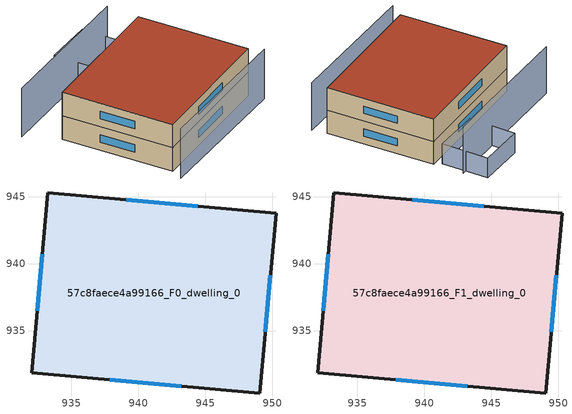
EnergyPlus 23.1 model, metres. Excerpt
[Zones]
57c8faece4a99166_F0_dwelling_0
 floor ground (EU_floor_Construction): 950.28,943.77 949.05,930.32 932.02,931.88 933.24,945.32 z0
 wall outside (EU_wall_Construction): 932.02,931.88 949.05,930.32 950.28,943.77 933.24,945.32 932.02,931.88 z0:3
 window (EU_Window_Construction): 937.85,931.34 943.22,930.85 / 932.82,940.72 932.44,936.48 / 944.45,944.3 939.07,944.79 / 949.47,934.93 949.86,939.17 z1.03:1.97
57c8faece4a99166_F1_dwelling_0
 floor to 57c8faece4a99166_F0_dwelling_0 (EU_floor_Construction): 950.28,943.77 949.05,930.32 932.02,931.88 933.24,945.32 z3
 wall outside (EU_wall_Construction): 932.02,931.88 949.05,930.32 950.28,943.77 933.24,945.32 932.02,931.88 z3:6
 window (EU_Window_Construction): 937.85,931.34 943.22,930.85 / 932.82,940.72 932.44,936.48 / 944.45,944.3 939.07,944.79 / 949.47,934.93 949.86,939.17 z4.03:4.97
 roof outside (EU_roof_Construction): 949.05,930.32 950.28,943.77 933.24,945.32 932.02,931.88 z6
shading: 931.14,930.58 949.18,928.54 z0:6.3; 949.76,944.58 943.81,945.33 / 943.81,945.33 944.54,951.13 / 944.54,951.13 950.49,950.39 / 950.49,950.39 949.76,944.58 z0:2.6; 950.62,947.51 931.93,949.5 z0:6.2
[Building]
EU S2 Campaign: North Axis=0; Terrain=City; Solar Distribution=FullExterior
[Site:Location]
Cape.Town.Intl.AP: Latitude=-33.965; Longitude=18.602; Time Zone=2; Elevation=46
[SizingPeriod:WeatherFileDays]
AnnualSizingPeriod: Begin Month=1; Begin Day of Month=1; End Month=12; End Day of Month=31; Day of Week for Start Day=Monday; Use Weather File Daylight Saving Period=No; Use Weather File Rain and Snow Indicators=No
[MATERIAL]
EU_InternalMass_Material: Roughness=MediumRough; Thickness=0.1; Conductivity=1; Density=1800; Specific Heat=900; Thermal Absorptance=0.9; Solar Absorptance=0.7; Visible Absorptance=0.7
[MATERIAL:NOMASS] Roughness=MediumRough; Thermal Absorptance=0.9; Solar Absorptance=0.7; Visible Absorptance=0.7
Name | Thermal Resistance
EU_wall_NoMass | 0.493876
EU_roof_NoMass | 0.449382
EU_floor_NoMass | 1.25
[WINDOWMATERIAL:SIMPLEGLAZINGSYSTEM]
EU_Window_SimpleGlazing: UFactor=4.4; Solar Heat Gain Coefficient=0.85; Visible Transmittance=0.85
[CONSTRUCTION]
EU_wall_Construction: EU_wall_NoMass
EU_roof_Construction: EU_roof_NoMass
EU_floor_Construction: EU_floor_NoMass
EU_Window_Construction: EU_Window_SimpleGlazing
EU_InternalMass_Construction: EU_InternalMass_Material
[ZONE] Type=1; Multiplier=1; Ceiling Height=autocalculate; Volume=692.935; Floor Area=autocalculate; Part of Total Floor Area=Yes
57c8faece4a99166_F0_dwelling_0; 57c8faece4a99166_F1_dwelling_0
[INTERNALMASS] Construction=EU_InternalMass_Construction; Surface Area=230.978
Name | Zone or ZoneList
57c8faece4a99166_F0_dwelling_0_EU_InternalMass | 57c8faece4a99166_F0_dwelling_0
57c8faece4a99166_F1_dwelling_0_EU_InternalMass | 57c8faece4a99166_F1_dwelling_0
[OTHEREQUIPMENT] Fuel Type=Electricity; Design Level Calculation Method=Watts/Area; Power per Zone Floor Area=1; Fraction Latent=0; Fraction Radiant=0; Fraction Lost=0; Carbon Dioxide Generation Rate=0; EndUse Subcategory=EU_Step8_InternalGains
Name | Zone or ZoneList or Space or SpaceList | Schedule
EU_Step8_InternalGain_57c8faece4a99166_F0_dwelling_0_f000 | 57c8faece4a99166_F0_dwelling_0 | EU_Step8_GainSchedule_57c8faece4a99166_F0_dwelling_0_f000
EU_Step8_InternalGain_57c8faece4a99166_F1_dwelling_0_f000 | 57c8faece4a99166_F1_dwelling_0 | EU_Step8_GainSchedule_57c8faece4a99166_F1_dwelling_0_f000
[ZONEVENTILATION:DESIGNFLOWRATE] Schedule=EU_AlwaysOn; Design Flow Rate Calculation Method=AirChanges/Hour; Air Changes per Hour=0.64; Ventilation Type=Natural; Fan Pressure Rise=0; Fan Total Efficiency=1; Constant Term Coefficient=1; Temperature Term Coefficient=0; Velocity Term Coefficient=0; Velocity Squared Term Coefficient=0; Minimum Indoor Temperature=-100; Maximum Indoor Temperature=100; Delta Temperature=-100; Minimum Outdoor Temperature=-100; Maximum Outdoor Temperature=100; Maximum Wind Speed=40
Name | Zone or ZoneList or Space or SpaceList
EU_ConstantAir_57c8faece4a99166_F0_dwelling_0 | 57c8faece4a99166_F0_dwelling_0
EU_ConstantAir_57c8faece4a99166_F1_dwelling_0 | 57c8faece4a99166_F1_dwelling_0
[HVACTEMPLATE:THERMOSTAT] Constant Heating Setpoint=20; Constant Cooling Setpoint=50
EU_HeatOnly_57c8faece4a99166_F0_dwelling_0; EU_HeatOnly_57c8faece4a99166_F1_dwelling_0
[HVACTEMPLATE:ZONE:IDEALLOADSAIRSYSTEM] System Availability Schedule=EU_AlwaysOn; Maximum Heating Supply Air Temperature=50; Minimum Cooling Supply Air Temperature=13; Maximum Heating Supply Air Humidity Ratio=0.0156; Minimum Cooling Supply Air Humidity Ratio=0.0077; Heating Limit=NoLimit; Cooling Limit=NoLimit; Heating Availability Schedule=EU_AlwaysOn; Cooling Availability Schedule=EU_CoolingOff; Dehumidification Control Type=ConstantSensibleHeatRatio; Cooling Sensible Heat Ratio=0.7; Dehumidification Setpoint=60; Humidification Control Type=None; Humidification Setpoint=30; Outdoor Air Method=None; Outdoor Air Flow Rate per Person=0.00944; Outdoor Air Flow Rate per Zone Floor Area=0; Outdoor Air Flow Rate per Zone=0; Demand Controlled Ventilation Type=None; Outdoor Air Economizer Type=NoEconomizer; Heat Recovery Type=None; Sensible Heat Recovery Effectiveness=0.7; Latent Heat Recovery Effectiveness=0.65
Name | Template Thermostat
57c8faece4a99166_F0_dwelling_0 | EU_HeatOnly_57c8faece4a99166_F0_dwelling_0
57c8faece4a99166_F1_dwelling_0 | EU_HeatOnly_57c8faece4a99166_F1_dwelling_0
[SIZING:ZONE] Zone Cooling Design Supply Air Temperature Input Method=SupplyAirTemperature; Zone Cooling Design Supply Air Temperature=13; Zone Heating Design Supply Air Temperature Input Method=SupplyAirTemperature; Zone Heating Design Supply Air Temperature=50; Zone Cooling Design Supply Air Humidity Ratio=0.008; Zone Heating Design Supply Air Humidity Ratio=0.008; Cooling Design Air Flow Method=DesignDay; Cooling Design Air Flow Rate=0; Cooling Minimum Air Flow per Zone Floor Area=0.000762; Cooling Minimum Air Flow=0; Cooling Minimum Air Flow Fraction=0.2; Heating Design Air Flow Method=DesignDay; Heating Design Air Flow Rate=0; Heating Maximum Air Flow per Zone Floor Area=0.002032; Heating Maximum Air Flow=0.141576; Heating Maximum Air Flow Fraction=0.3; Account for Dedicated Outdoor Air System=No; Dedicated Outdoor Air System Control Strategy=NeutralSupplyAir; Dedicated Outdoor Air Low Setpoint Temperature for Design=autosize; Dedicated Outdoor Air High Setpoint Temperature for Design=autosize; Zone Load Sizing Method=Sensible Load Only No Latent Load; Zone Latent Cooling Design Supply Air Humidity Ratio Input Method=HumidityRatioDifference; Zone Cooling Design Supply Air Humidity Ratio Difference=0.005; Zone Latent Heating Design Supply Air Humidity Ratio Input Method=HumidityRatioDifference; Zone Humidification Design Supply Air Humidity Ratio Difference=0.005
57c8faece4a99166_F0_dwelling_0; 57c8faece4a99166_F1_dwelling_0
[SCHEDULE:CONSTANT]
Name | Hourly Value
EU_AlwaysOn | 1
EU_CoolingOff | 0
[SCHEDULE:FILE] Column Number=1; Rows to Skip at Top=0; Number of Hours of Data=8760; Column Separator=Comma; Interpolate to Timestep=No; Minutes per Item=60; Adjust Schedule for Daylight Savings=Yes
Name | File
EU_Step8_GainSchedule_57c8faece4a99166_F0_dwelling_0_f000 | ../../schedules/57c8faece4a99166/57c8faece4a99166_F0_dwelling_0_f000_gain.csv
EU_Step8_GainSchedule_57c8faece4a99166_F1_dwelling_0_f000 | ../../schedules/57c8faece4a99166/57c8faece4a99166_F1_dwelling_0_f000_gain.csv
